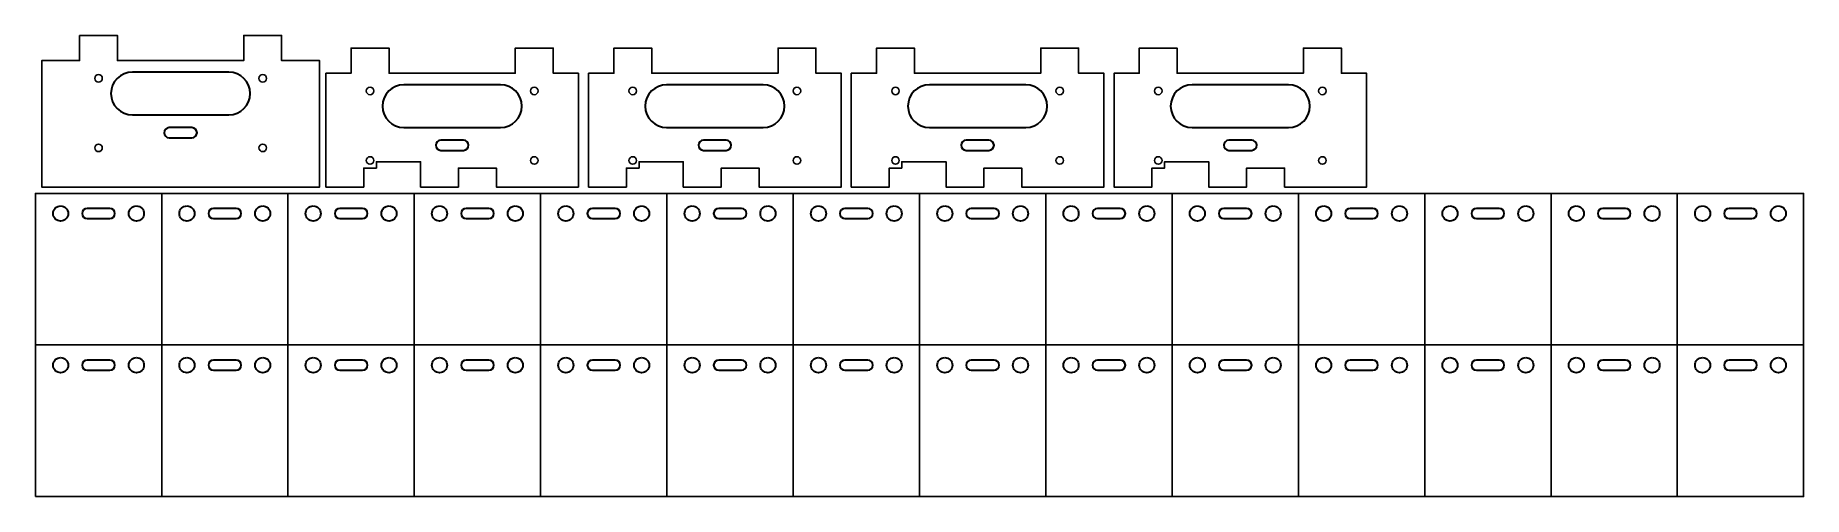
# Model space of a CAD drawing. Header units: inches. Extents: x 0 to 700, y 0 to 183.
import ezdxf

# ---------------------------------------------------------------- set-up
doc = ezdxf.new("R2010")
doc.units = ezdxf.units.IN
doc.header["$MEASUREMENT"] = 0
doc.layers.add('freelijnen', color=94, linetype='Continuous')

msp = doc.modelspace()

# ---------------------------------------------------------------- linework, layer by layer
at = {"layer": 'freelijnen'}
for p, q in [((50, 120), (50, 0)), ((100, 0), (100, 120)), ((150, 120), (150, 0)), ((200, 120), (200, 0)), ((250, 0), (250, 120)), ((300, 120), (300, 0)), ((350, 0), (350, 120)), ((400, 120), (400, 0)), ((450, 0), (450, 120)), ((500, 120), (500, 0)), ((550, 0), (550, 120)), ((600, 120), (600, 0)), ((650, 0), (650, 120)), ((700, 60), (0, 60))]:
    msp.add_line(p, q, dxfattribs=at)
for points in [[(17.5, 182.5), (17.5, 172.5), (2.5, 172.5), (2.5, 122.5), (95, 122.5), (112.5, 122.5), (112.5, 172.5), (97.5, 172.5), (97.5, 182.5), (82.5, 182.5), (82.5, 172.5), (32.5, 172.5), (32.5, 182.5), (17.5, 182.5)], [(183.8, 122.5), (184.56, 122.5), (215, 122.5), (215, 167.5), (215, 167.5), (205, 167.5), (205, 177.5), (190, 177.5), (190, 167.5), (140, 167.5), (140, 177.5), (125, 177.5), (125, 167.5), (115, 167.5), (115, 167.5), (115, 122.5), (122.5, 122.5), (130, 122.5), (130, 130), (135, 130), (135, 132.5), (152.5, 132.5), (152.5, 122.5), (160, 122.5), (167.5, 122.5), (167.5, 130), (182.5, 130), (182.5, 122.5), (184, 122.5)], [(287.8, 122.5), (288.56, 122.5), (319, 122.5), (319, 167.5), (319, 167.5), (309, 167.5), (309, 177.5), (294, 177.5), (294, 167.5), (244, 167.5), (244, 177.5), (229, 177.5), (229, 167.5), (219, 167.5), (219, 167.5), (219, 122.5), (226.5, 122.5), (234, 122.5), (234, 130), (239, 130), (239, 132.5), (256.5, 132.5), (256.5, 122.5), (264, 122.5), (271.5, 122.5), (271.5, 130), (286.5, 130), (286.5, 122.5), (288, 122.5)], [(391.8, 122.5), (392.56, 122.5), (423, 122.5), (423, 167.5), (423, 167.5), (413, 167.5), (413, 177.5), (398, 177.5), (398, 167.5), (348, 167.5), (348, 177.5), (333, 177.5), (333, 167.5), (323, 167.5), (323, 167.5), (323, 122.5), (330.5, 122.5), (338, 122.5), (338, 130), (343, 130), (343, 132.5), (360.5, 132.5), (360.5, 122.5), (368, 122.5), (375.5, 122.5), (375.5, 130), (390.5, 130), (390.5, 122.5), (392, 122.5)], [(495.8, 122.5), (496.56, 122.5), (527, 122.5), (527, 167.5), (527, 167.5), (517, 167.5), (517, 177.5), (502, 177.5), (502, 167.5), (452, 167.5), (452, 177.5), (437, 177.5), (437, 167.5), (427, 167.5), (427, 167.5), (427, 122.5), (434.5, 122.5), (442, 122.5), (442, 130), (447, 130), (447, 132.5), (464.5, 132.5), (464.5, 122.5), (472, 122.5), (479.5, 122.5), (479.5, 130), (494.5, 130), (494.5, 122.5), (496, 122.5)]]:
    msp.add_lwpolyline(points, dxfattribs=at)
msp.add_lwpolyline([(0, 0), (700, 0), (700, 120), (0, 120)], close=True, dxfattribs=at)
for centre in [(25, 165.5), (90, 165.5), (132.5, 160.5), (197.5, 160.5), (236.5, 160.5), (301.5, 160.5), (340.5, 160.5), (405.5, 160.5), (444.5, 160.5), (509.5, 160.5), (25, 138), (90, 138), (132.5, 133), (197.5, 133), (236.5, 133), (301.5, 133), (340.5, 133), (405.5, 133), (444.5, 133), (509.5, 133)]:
    msp.add_circle(centre, 1.5, dxfattribs=at)
at = {"layer": 'freelijnen', "lineweight": 35}
for centre in [(10, 112), (40, 112), (60, 112), (90, 112), (110, 112), (140, 112), (160, 112), (190, 112), (210, 112), (240, 112), (260, 112), (290, 112), (310, 112), (340, 112), (360, 112), (390, 112), (410, 112), (440, 112), (460, 112), (490, 112), (510, 112), (540, 112), (560, 112), (590, 112), (610, 112), (640, 112), (660, 112), (690, 112), (10, 52), (40, 52), (60, 52), (90, 52), (110, 52), (140, 52), (160, 52), (190, 52), (210, 52), (240, 52), (260, 52), (290, 52), (310, 52), (340, 52), (360, 52), (390, 52), (410, 52), (440, 52), (460, 52), (490, 52), (510, 52), (540, 52), (560, 52), (590, 52), (610, 52), (640, 52), (660, 52), (690, 52)]:
    msp.add_ellipse(centre, major_axis=(0, 3), ratio=1, dxfattribs=at)
for points in [[(38.41, 167.99), (38.41, 167.99), (76.59, 167.99), (76.59, 167.99), (76.59, 167.99), (81.26, 167.99), (85.08, 164.17), (85.08, 159.5), (85.08, 159.5), (85.08, 159.5), (85.08, 159.5), (85.08, 159.5), (85.08, 159.5), (85.08, 154.83), (81.26, 151.01), (76.59, 151.01), (76.59, 151.01), (76.59, 151.01), (38.41, 151.01), (38.41, 151.01), (38.41, 151.01), (33.74, 151.01), (29.92, 154.83), (29.92, 159.5), (29.92, 159.5), (29.92, 159.5), (29.92, 159.5), (29.92, 159.5), (29.92, 159.5), (29.92, 164.17), (33.74, 167.99), (38.41, 167.99)], [(145.91, 162.99), (145.91, 162.99), (184.09, 162.99), (184.09, 162.99), (184.09, 162.99), (188.76, 162.99), (192.58, 159.17), (192.58, 154.5), (192.58, 154.5), (192.58, 154.5), (192.58, 154.5), (192.58, 154.5), (192.58, 154.5), (192.58, 149.83), (188.76, 146.01), (184.09, 146.01), (184.09, 146.01), (184.09, 146.01), (145.91, 146.01), (145.91, 146.01), (145.91, 146.01), (141.24, 146.01), (137.42, 149.83), (137.42, 154.5), (137.42, 154.5), (137.42, 154.5), (137.42, 154.5), (137.42, 154.5), (137.42, 154.5), (137.42, 159.17), (141.24, 162.99), (145.91, 162.99)], [(249.91, 162.99), (249.91, 162.99), (288.09, 162.99), (288.09, 162.99), (288.09, 162.99), (292.76, 162.99), (296.58, 159.17), (296.58, 154.5), (296.58, 154.5), (296.58, 154.5), (296.58, 154.5), (296.58, 154.5), (296.58, 154.5), (296.58, 149.83), (292.76, 146.01), (288.09, 146.01), (288.09, 146.01), (288.09, 146.01), (249.91, 146.01), (249.91, 146.01), (249.91, 146.01), (245.24, 146.01), (241.42, 149.83), (241.42, 154.5), (241.42, 154.5), (241.42, 154.5), (241.42, 154.5), (241.42, 154.5), (241.42, 154.5), (241.42, 159.17), (245.24, 162.99), (249.91, 162.99)], [(353.91, 162.99), (353.91, 162.99), (392.09, 162.99), (392.09, 162.99), (392.09, 162.99), (396.76, 162.99), (400.58, 159.17), (400.58, 154.5), (400.58, 154.5), (400.58, 154.5), (400.58, 154.5), (400.58, 154.5), (400.58, 154.5), (400.58, 149.83), (396.76, 146.01), (392.09, 146.01), (392.09, 146.01), (392.09, 146.01), (353.91, 146.01), (353.91, 146.01), (353.91, 146.01), (349.24, 146.01), (345.42, 149.83), (345.42, 154.5), (345.42, 154.5), (345.42, 154.5), (345.42, 154.5), (345.42, 154.5), (345.42, 154.5), (345.42, 159.17), (349.24, 162.99), (353.91, 162.99)], [(457.91, 162.99), (457.91, 162.99), (496.09, 162.99), (496.09, 162.99), (496.09, 162.99), (500.76, 162.99), (504.58, 159.17), (504.58, 154.5), (504.58, 154.5), (504.58, 154.5), (504.58, 154.5), (504.58, 154.5), (504.58, 154.5), (504.58, 149.83), (500.76, 146.01), (496.09, 146.01), (496.09, 146.01), (496.09, 146.01), (457.91, 146.01), (457.91, 146.01), (457.91, 146.01), (453.24, 146.01), (449.42, 149.83), (449.42, 154.5), (449.42, 154.5), (449.42, 154.5), (449.42, 154.5), (449.42, 154.5), (449.42, 154.5), (449.42, 159.17), (453.24, 162.99), (457.91, 162.99)], [(53, 146), (53, 146), (62, 146), (62, 146), (62, 146), (63.1, 146), (64, 145.1), (64, 144), (64, 144), (64, 144), (64, 144), (64, 144), (64, 144), (64, 142.9), (63.1, 142), (62, 142), (62, 142), (62, 142), (53, 142), (53, 142), (53, 142), (51.9, 142), (51, 142.9), (51, 144), (51, 144), (51, 144), (51, 144), (51, 144), (51, 144), (51, 145.1), (51.9, 146), (53, 146)], [(160.5, 141), (160.5, 141), (169.5, 141), (169.5, 141), (169.5, 141), (170.6, 141), (171.5, 140.1), (171.5, 139), (171.5, 139), (171.5, 139), (171.5, 139), (171.5, 139), (171.5, 139), (171.5, 137.9), (170.6, 137), (169.5, 137), (169.5, 137), (169.5, 137), (160.5, 137), (160.5, 137), (160.5, 137), (159.4, 137), (158.5, 137.9), (158.5, 139), (158.5, 139), (158.5, 139), (158.5, 139), (158.5, 139), (158.5, 139), (158.5, 140.1), (159.4, 141), (160.5, 141)], [(264.5, 141), (264.5, 141), (273.5, 141), (273.5, 141), (273.5, 141), (274.6, 141), (275.5, 140.1), (275.5, 139), (275.5, 139), (275.5, 139), (275.5, 139), (275.5, 139), (275.5, 139), (275.5, 137.9), (274.6, 137), (273.5, 137), (273.5, 137), (273.5, 137), (264.5, 137), (264.5, 137), (264.5, 137), (263.4, 137), (262.5, 137.9), (262.5, 139), (262.5, 139), (262.5, 139), (262.5, 139), (262.5, 139), (262.5, 139), (262.5, 140.1), (263.4, 141), (264.5, 141)], [(368.5, 141), (368.5, 141), (377.5, 141), (377.5, 141), (377.5, 141), (378.6, 141), (379.5, 140.1), (379.5, 139), (379.5, 139), (379.5, 139), (379.5, 139), (379.5, 139), (379.5, 139), (379.5, 137.9), (378.6, 137), (377.5, 137), (377.5, 137), (377.5, 137), (368.5, 137), (368.5, 137), (368.5, 137), (367.4, 137), (366.5, 137.9), (366.5, 139), (366.5, 139), (366.5, 139), (366.5, 139), (366.5, 139), (366.5, 139), (366.5, 140.1), (367.4, 141), (368.5, 141)], [(472.5, 141), (472.5, 141), (481.5, 141), (481.5, 141), (481.5, 141), (482.6, 141), (483.5, 140.1), (483.5, 139), (483.5, 139), (483.5, 139), (483.5, 139), (483.5, 139), (483.5, 139), (483.5, 137.9), (482.6, 137), (481.5, 137), (481.5, 137), (481.5, 137), (472.5, 137), (472.5, 137), (472.5, 137), (471.4, 137), (470.5, 137.9), (470.5, 139), (470.5, 139), (470.5, 139), (470.5, 139), (470.5, 139), (470.5, 139), (470.5, 140.1), (471.4, 141), (472.5, 141)], [(20.5, 114), (20.5, 114), (29.5, 114), (29.5, 114), (29.5, 114), (30.6, 114), (31.5, 113.1), (31.5, 112), (31.5, 112), (31.5, 112), (31.5, 112), (31.5, 112), (31.5, 112), (31.5, 110.9), (30.6, 110), (29.5, 110), (29.5, 110), (29.5, 110), (20.5, 110), (20.5, 110), (20.5, 110), (19.4, 110), (18.5, 110.9), (18.5, 112), (18.5, 112), (18.5, 112), (18.5, 112), (18.5, 112), (18.5, 112), (18.5, 113.1), (19.4, 114), (20.5, 114)], [(70.5, 114), (70.5, 114), (79.5, 114), (79.5, 114), (79.5, 114), (80.6, 114), (81.5, 113.1), (81.5, 112), (81.5, 112), (81.5, 112), (81.5, 112), (81.5, 112), (81.5, 112), (81.5, 110.9), (80.6, 110), (79.5, 110), (79.5, 110), (79.5, 110), (70.5, 110), (70.5, 110), (70.5, 110), (69.4, 110), (68.5, 110.9), (68.5, 112), (68.5, 112), (68.5, 112), (68.5, 112), (68.5, 112), (68.5, 112), (68.5, 113.1), (69.4, 114), (70.5, 114)], [(120.5, 114), (120.5, 114), (129.5, 114), (129.5, 114), (129.5, 114), (130.6, 114), (131.5, 113.1), (131.5, 112), (131.5, 112), (131.5, 112), (131.5, 112), (131.5, 112), (131.5, 112), (131.5, 110.9), (130.6, 110), (129.5, 110), (129.5, 110), (129.5, 110), (120.5, 110), (120.5, 110), (120.5, 110), (119.4, 110), (118.5, 110.9), (118.5, 112), (118.5, 112), (118.5, 112), (118.5, 112), (118.5, 112), (118.5, 112), (118.5, 113.1), (119.4, 114), (120.5, 114)], [(170.5, 114), (170.5, 114), (179.5, 114), (179.5, 114), (179.5, 114), (180.6, 114), (181.5, 113.1), (181.5, 112), (181.5, 112), (181.5, 112), (181.5, 112), (181.5, 112), (181.5, 112), (181.5, 110.9), (180.6, 110), (179.5, 110), (179.5, 110), (179.5, 110), (170.5, 110), (170.5, 110), (170.5, 110), (169.4, 110), (168.5, 110.9), (168.5, 112), (168.5, 112), (168.5, 112), (168.5, 112), (168.5, 112), (168.5, 112), (168.5, 113.1), (169.4, 114), (170.5, 114)], [(220.5, 114), (220.5, 114), (229.5, 114), (229.5, 114), (229.5, 114), (230.6, 114), (231.5, 113.1), (231.5, 112), (231.5, 112), (231.5, 112), (231.5, 112), (231.5, 112), (231.5, 112), (231.5, 110.9), (230.6, 110), (229.5, 110), (229.5, 110), (229.5, 110), (220.5, 110), (220.5, 110), (220.5, 110), (219.4, 110), (218.5, 110.9), (218.5, 112), (218.5, 112), (218.5, 112), (218.5, 112), (218.5, 112), (218.5, 112), (218.5, 113.1), (219.4, 114), (220.5, 114)], [(270.5, 114), (270.5, 114), (279.5, 114), (279.5, 114), (279.5, 114), (280.6, 114), (281.5, 113.1), (281.5, 112), (281.5, 112), (281.5, 112), (281.5, 112), (281.5, 112), (281.5, 112), (281.5, 110.9), (280.6, 110), (279.5, 110), (279.5, 110), (279.5, 110), (270.5, 110), (270.5, 110), (270.5, 110), (269.4, 110), (268.5, 110.9), (268.5, 112), (268.5, 112), (268.5, 112), (268.5, 112), (268.5, 112), (268.5, 112), (268.5, 113.1), (269.4, 114), (270.5, 114)], [(320.5, 114), (320.5, 114), (329.5, 114), (329.5, 114), (329.5, 114), (330.6, 114), (331.5, 113.1), (331.5, 112), (331.5, 112), (331.5, 112), (331.5, 112), (331.5, 112), (331.5, 112), (331.5, 110.9), (330.6, 110), (329.5, 110), (329.5, 110), (329.5, 110), (320.5, 110), (320.5, 110), (320.5, 110), (319.4, 110), (318.5, 110.9), (318.5, 112), (318.5, 112), (318.5, 112), (318.5, 112), (318.5, 112), (318.5, 112), (318.5, 113.1), (319.4, 114), (320.5, 114)], [(370.5, 114), (370.5, 114), (379.5, 114), (379.5, 114), (379.5, 114), (380.6, 114), (381.5, 113.1), (381.5, 112), (381.5, 112), (381.5, 112), (381.5, 112), (381.5, 112), (381.5, 112), (381.5, 110.9), (380.6, 110), (379.5, 110), (379.5, 110), (379.5, 110), (370.5, 110), (370.5, 110), (370.5, 110), (369.4, 110), (368.5, 110.9), (368.5, 112), (368.5, 112), (368.5, 112), (368.5, 112), (368.5, 112), (368.5, 112), (368.5, 113.1), (369.4, 114), (370.5, 114)], [(420.5, 114), (420.5, 114), (429.5, 114), (429.5, 114), (429.5, 114), (430.6, 114), (431.5, 113.1), (431.5, 112), (431.5, 112), (431.5, 112), (431.5, 112), (431.5, 112), (431.5, 112), (431.5, 110.9), (430.6, 110), (429.5, 110), (429.5, 110), (429.5, 110), (420.5, 110), (420.5, 110), (420.5, 110), (419.4, 110), (418.5, 110.9), (418.5, 112), (418.5, 112), (418.5, 112), (418.5, 112), (418.5, 112), (418.5, 112), (418.5, 113.1), (419.4, 114), (420.5, 114)], [(470.5, 114), (470.5, 114), (479.5, 114), (479.5, 114), (479.5, 114), (480.6, 114), (481.5, 113.1), (481.5, 112), (481.5, 112), (481.5, 112), (481.5, 112), (481.5, 112), (481.5, 112), (481.5, 110.9), (480.6, 110), (479.5, 110), (479.5, 110), (479.5, 110), (470.5, 110), (470.5, 110), (470.5, 110), (469.4, 110), (468.5, 110.9), (468.5, 112), (468.5, 112), (468.5, 112), (468.5, 112), (468.5, 112), (468.5, 112), (468.5, 113.1), (469.4, 114), (470.5, 114)], [(520.5, 114), (520.5, 114), (529.5, 114), (529.5, 114), (529.5, 114), (530.6, 114), (531.5, 113.1), (531.5, 112), (531.5, 112), (531.5, 112), (531.5, 112), (531.5, 112), (531.5, 112), (531.5, 110.9), (530.6, 110), (529.5, 110), (529.5, 110), (529.5, 110), (520.5, 110), (520.5, 110), (520.5, 110), (519.4, 110), (518.5, 110.9), (518.5, 112), (518.5, 112), (518.5, 112), (518.5, 112), (518.5, 112), (518.5, 112), (518.5, 113.1), (519.4, 114), (520.5, 114)], [(570.5, 114), (570.5, 114), (579.5, 114), (579.5, 114), (579.5, 114), (580.6, 114), (581.5, 113.1), (581.5, 112), (581.5, 112), (581.5, 112), (581.5, 112), (581.5, 112), (581.5, 112), (581.5, 110.9), (580.6, 110), (579.5, 110), (579.5, 110), (579.5, 110), (570.5, 110), (570.5, 110), (570.5, 110), (569.4, 110), (568.5, 110.9), (568.5, 112), (568.5, 112), (568.5, 112), (568.5, 112), (568.5, 112), (568.5, 112), (568.5, 113.1), (569.4, 114), (570.5, 114)], [(620.5, 114), (620.5, 114), (629.5, 114), (629.5, 114), (629.5, 114), (630.6, 114), (631.5, 113.1), (631.5, 112), (631.5, 112), (631.5, 112), (631.5, 112), (631.5, 112), (631.5, 112), (631.5, 110.9), (630.6, 110), (629.5, 110), (629.5, 110), (629.5, 110), (620.5, 110), (620.5, 110), (620.5, 110), (619.4, 110), (618.5, 110.9), (618.5, 112), (618.5, 112), (618.5, 112), (618.5, 112), (618.5, 112), (618.5, 112), (618.5, 113.1), (619.4, 114), (620.5, 114)], [(670.5, 114), (670.5, 114), (679.5, 114), (679.5, 114), (679.5, 114), (680.6, 114), (681.5, 113.1), (681.5, 112), (681.5, 112), (681.5, 112), (681.5, 112), (681.5, 112), (681.5, 112), (681.5, 110.9), (680.6, 110), (679.5, 110), (679.5, 110), (679.5, 110), (670.5, 110), (670.5, 110), (670.5, 110), (669.4, 110), (668.5, 110.9), (668.5, 112), (668.5, 112), (668.5, 112), (668.5, 112), (668.5, 112), (668.5, 112), (668.5, 113.1), (669.4, 114), (670.5, 114)], [(20.5, 54), (20.5, 54), (29.5, 54), (29.5, 54), (29.5, 54), (30.6, 54), (31.5, 53.1), (31.5, 52), (31.5, 52), (31.5, 52), (31.5, 52), (31.5, 52), (31.5, 52), (31.5, 50.9), (30.6, 50), (29.5, 50), (29.5, 50), (29.5, 50), (20.5, 50), (20.5, 50), (20.5, 50), (19.4, 50), (18.5, 50.9), (18.5, 52), (18.5, 52), (18.5, 52), (18.5, 52), (18.5, 52), (18.5, 52), (18.5, 53.1), (19.4, 54), (20.5, 54)], [(70.5, 54), (70.5, 54), (79.5, 54), (79.5, 54), (79.5, 54), (80.6, 54), (81.5, 53.1), (81.5, 52), (81.5, 52), (81.5, 52), (81.5, 52), (81.5, 52), (81.5, 52), (81.5, 50.9), (80.6, 50), (79.5, 50), (79.5, 50), (79.5, 50), (70.5, 50), (70.5, 50), (70.5, 50), (69.4, 50), (68.5, 50.9), (68.5, 52), (68.5, 52), (68.5, 52), (68.5, 52), (68.5, 52), (68.5, 52), (68.5, 53.1), (69.4, 54), (70.5, 54)], [(120.5, 54), (120.5, 54), (129.5, 54), (129.5, 54), (129.5, 54), (130.6, 54), (131.5, 53.1), (131.5, 52), (131.5, 52), (131.5, 52), (131.5, 52), (131.5, 52), (131.5, 52), (131.5, 50.9), (130.6, 50), (129.5, 50), (129.5, 50), (129.5, 50), (120.5, 50), (120.5, 50), (120.5, 50), (119.4, 50), (118.5, 50.9), (118.5, 52), (118.5, 52), (118.5, 52), (118.5, 52), (118.5, 52), (118.5, 52), (118.5, 53.1), (119.4, 54), (120.5, 54)], [(170.5, 54), (170.5, 54), (179.5, 54), (179.5, 54), (179.5, 54), (180.6, 54), (181.5, 53.1), (181.5, 52), (181.5, 52), (181.5, 52), (181.5, 52), (181.5, 52), (181.5, 52), (181.5, 50.9), (180.6, 50), (179.5, 50), (179.5, 50), (179.5, 50), (170.5, 50), (170.5, 50), (170.5, 50), (169.4, 50), (168.5, 50.9), (168.5, 52), (168.5, 52), (168.5, 52), (168.5, 52), (168.5, 52), (168.5, 52), (168.5, 53.1), (169.4, 54), (170.5, 54)], [(220.5, 54), (220.5, 54), (229.5, 54), (229.5, 54), (229.5, 54), (230.6, 54), (231.5, 53.1), (231.5, 52), (231.5, 52), (231.5, 52), (231.5, 52), (231.5, 52), (231.5, 52), (231.5, 50.9), (230.6, 50), (229.5, 50), (229.5, 50), (229.5, 50), (220.5, 50), (220.5, 50), (220.5, 50), (219.4, 50), (218.5, 50.9), (218.5, 52), (218.5, 52), (218.5, 52), (218.5, 52), (218.5, 52), (218.5, 52), (218.5, 53.1), (219.4, 54), (220.5, 54)], [(270.5, 54), (270.5, 54), (279.5, 54), (279.5, 54), (279.5, 54), (280.6, 54), (281.5, 53.1), (281.5, 52), (281.5, 52), (281.5, 52), (281.5, 52), (281.5, 52), (281.5, 52), (281.5, 50.9), (280.6, 50), (279.5, 50), (279.5, 50), (279.5, 50), (270.5, 50), (270.5, 50), (270.5, 50), (269.4, 50), (268.5, 50.9), (268.5, 52), (268.5, 52), (268.5, 52), (268.5, 52), (268.5, 52), (268.5, 52), (268.5, 53.1), (269.4, 54), (270.5, 54)], [(320.5, 54), (320.5, 54), (329.5, 54), (329.5, 54), (329.5, 54), (330.6, 54), (331.5, 53.1), (331.5, 52), (331.5, 52), (331.5, 52), (331.5, 52), (331.5, 52), (331.5, 52), (331.5, 50.9), (330.6, 50), (329.5, 50), (329.5, 50), (329.5, 50), (320.5, 50), (320.5, 50), (320.5, 50), (319.4, 50), (318.5, 50.9), (318.5, 52), (318.5, 52), (318.5, 52), (318.5, 52), (318.5, 52), (318.5, 52), (318.5, 53.1), (319.4, 54), (320.5, 54)], [(370.5, 54), (370.5, 54), (379.5, 54), (379.5, 54), (379.5, 54), (380.6, 54), (381.5, 53.1), (381.5, 52), (381.5, 52), (381.5, 52), (381.5, 52), (381.5, 52), (381.5, 52), (381.5, 50.9), (380.6, 50), (379.5, 50), (379.5, 50), (379.5, 50), (370.5, 50), (370.5, 50), (370.5, 50), (369.4, 50), (368.5, 50.9), (368.5, 52), (368.5, 52), (368.5, 52), (368.5, 52), (368.5, 52), (368.5, 52), (368.5, 53.1), (369.4, 54), (370.5, 54)], [(420.5, 54), (420.5, 54), (429.5, 54), (429.5, 54), (429.5, 54), (430.6, 54), (431.5, 53.1), (431.5, 52), (431.5, 52), (431.5, 52), (431.5, 52), (431.5, 52), (431.5, 52), (431.5, 50.9), (430.6, 50), (429.5, 50), (429.5, 50), (429.5, 50), (420.5, 50), (420.5, 50), (420.5, 50), (419.4, 50), (418.5, 50.9), (418.5, 52), (418.5, 52), (418.5, 52), (418.5, 52), (418.5, 52), (418.5, 52), (418.5, 53.1), (419.4, 54), (420.5, 54)], [(470.5, 54), (470.5, 54), (479.5, 54), (479.5, 54), (479.5, 54), (480.6, 54), (481.5, 53.1), (481.5, 52), (481.5, 52), (481.5, 52), (481.5, 52), (481.5, 52), (481.5, 52), (481.5, 50.9), (480.6, 50), (479.5, 50), (479.5, 50), (479.5, 50), (470.5, 50), (470.5, 50), (470.5, 50), (469.4, 50), (468.5, 50.9), (468.5, 52), (468.5, 52), (468.5, 52), (468.5, 52), (468.5, 52), (468.5, 52), (468.5, 53.1), (469.4, 54), (470.5, 54)], [(520.5, 54), (520.5, 54), (529.5, 54), (529.5, 54), (529.5, 54), (530.6, 54), (531.5, 53.1), (531.5, 52), (531.5, 52), (531.5, 52), (531.5, 52), (531.5, 52), (531.5, 52), (531.5, 50.9), (530.6, 50), (529.5, 50), (529.5, 50), (529.5, 50), (520.5, 50), (520.5, 50), (520.5, 50), (519.4, 50), (518.5, 50.9), (518.5, 52), (518.5, 52), (518.5, 52), (518.5, 52), (518.5, 52), (518.5, 52), (518.5, 53.1), (519.4, 54), (520.5, 54)], [(570.5, 54), (570.5, 54), (579.5, 54), (579.5, 54), (579.5, 54), (580.6, 54), (581.5, 53.1), (581.5, 52), (581.5, 52), (581.5, 52), (581.5, 52), (581.5, 52), (581.5, 52), (581.5, 50.9), (580.6, 50), (579.5, 50), (579.5, 50), (579.5, 50), (570.5, 50), (570.5, 50), (570.5, 50), (569.4, 50), (568.5, 50.9), (568.5, 52), (568.5, 52), (568.5, 52), (568.5, 52), (568.5, 52), (568.5, 52), (568.5, 53.1), (569.4, 54), (570.5, 54)], [(620.5, 54), (620.5, 54), (629.5, 54), (629.5, 54), (629.5, 54), (630.6, 54), (631.5, 53.1), (631.5, 52), (631.5, 52), (631.5, 52), (631.5, 52), (631.5, 52), (631.5, 52), (631.5, 50.9), (630.6, 50), (629.5, 50), (629.5, 50), (629.5, 50), (620.5, 50), (620.5, 50), (620.5, 50), (619.4, 50), (618.5, 50.9), (618.5, 52), (618.5, 52), (618.5, 52), (618.5, 52), (618.5, 52), (618.5, 52), (618.5, 53.1), (619.4, 54), (620.5, 54)], [(670.5, 54), (670.5, 54), (679.5, 54), (679.5, 54), (679.5, 54), (680.6, 54), (681.5, 53.1), (681.5, 52), (681.5, 52), (681.5, 52), (681.5, 52), (681.5, 52), (681.5, 52), (681.5, 50.9), (680.6, 50), (679.5, 50), (679.5, 50), (679.5, 50), (670.5, 50), (670.5, 50), (670.5, 50), (669.4, 50), (668.5, 50.9), (668.5, 52), (668.5, 52), (668.5, 52), (668.5, 52), (668.5, 52), (668.5, 52), (668.5, 53.1), (669.4, 54), (670.5, 54)]]:
    msp.add_open_spline(points, degree=3, knots=[0, 0, 0, 0, 0.111111, 0.111111, 0.111111, 0.111111, 0.222222, 0.222222, 0.222222, 0.222222, 0.333333, 0.333333, 0.333333, 0.333333, 0.444444, 0.444444, 0.444444, 0.444444, 0.555556, 0.555556, 0.555556, 0.555556, 0.666667, 0.666667, 0.666667, 0.666667, 0.777778, 0.777778, 0.777778, 0.777778, 1, 1, 1, 1], dxfattribs=at)

doc.saveas('drawing.dxf')
